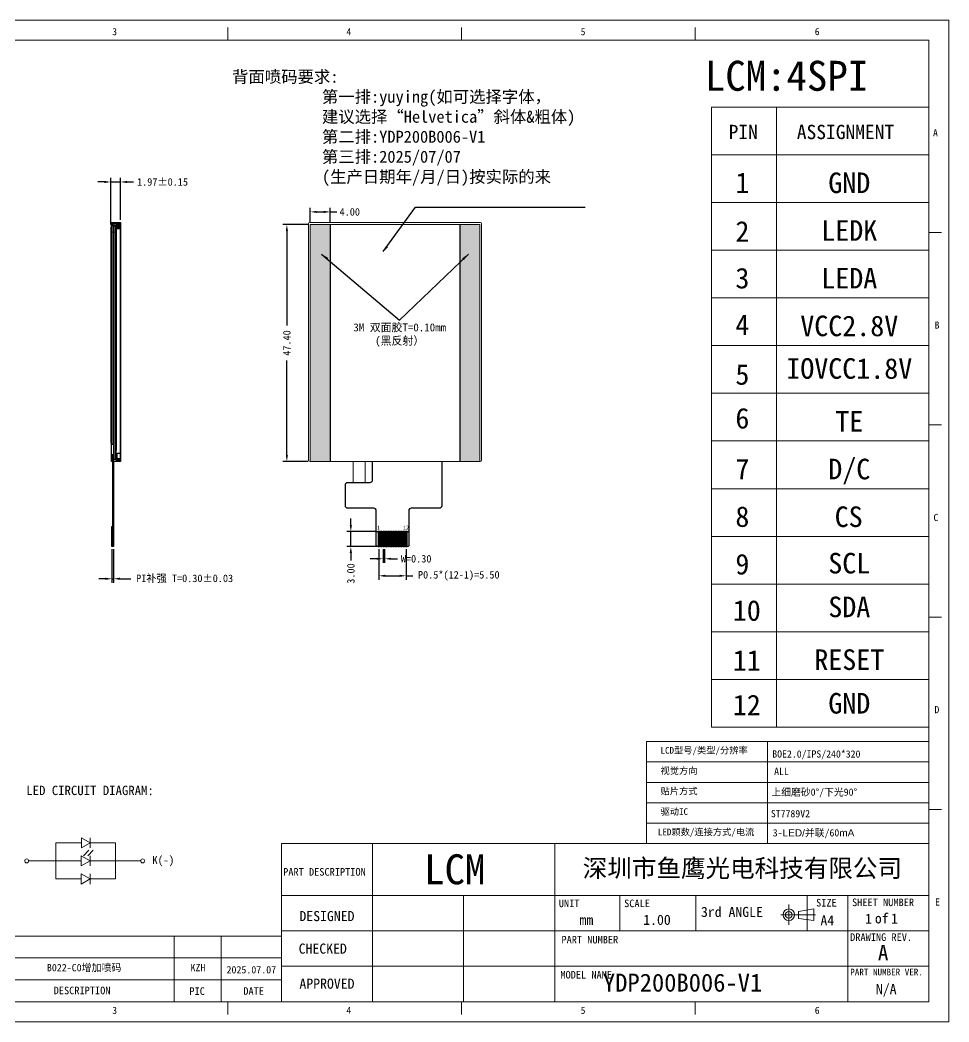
# Model space of a CAD drawing. Header units: millimetres. Extents: x 387 to 676, y -856 to -656.
# Drawn here: x 490 to 675.8, y -856.5 to -656.1 of the extents above; entities that cross this region are included whole.
import ezdxf
from ezdxf.enums import TextEntityAlignment as Align

# ---------------------------------------------------------------- set-up
doc = ezdxf.new("R2010")
doc.units = ezdxf.units.MM
doc.header["$PDMODE"] = 3
doc.layers.get('0').update_dxf_attribs({"lineweight": 9})
doc.layers.get('Defpoints').update_dxf_attribs({"lineweight": 9})
for name, color, linetype in [('$DDT_AUDIT_GENERATED_(593)_FixedEmptyName', 7, 'Continuous'), ('DIM（标注）', 3, 'Continuous'), ('OBJ-FRAME', 4, 'Continuous')]:
    doc.layers.add(name, color=color, linetype=linetype)
doc.layers.add('DIM', color=4, linetype='Continuous', lineweight=13)
doc.styles.add('C-E02$0$HZ', font='')
doc.styles.add('RD', font='ROMAND.shx')
doc.styles.add('romans', font='romans.shx')
doc.styles.add('宋', font='', dxfattribs={"height": 2})
doc.styles.add('宋体', font='')
doc.styles.add('黑体', font='')
doc.styles.get('C-E02$0$HZ').set_extended_font_data('NSimSun')
doc.styles.get('宋').set_extended_font_data('SimSun')
doc.styles.get('宋体').set_extended_font_data('FangSong_GB2312')
doc.styles.get('黑体').set_extended_font_data('楷体_GB2312')
doc.dimstyles.new('SH', dxfattribs={"dimscale": 1.4, "dimtxt": 2.5, "dimasz": 2.5, "dimexe": 1.25, "dimexo": 0.625, "dimtad": 0, "dimdec": 1, "dimzin": 0, "dimdsep": 46, "dimtxsty": 'RD', "dimcen": 2.5, "dimadec": 0, "dimazin": 0, "dimtfac": 0.6, "dimtdec": 4, "dimtmove": 0, "dimatfit": 3, "dimfxl": 0, "dimtolj": 1, "dimarcsym": 0})
doc.dimstyles.get("Standard").update_dxf_attribs({"dimtxt": 1.3, "dimasz": 1.3, "dimexe": 0.2, "dimexo": 0.2, "dimtad": 0, "dimzin": 1, "dimdsep": 46, "dimtxsty": 'romans', "dimcen": 0, "dimadec": 0, "dimazin": 0, "dimtfac": 1, "dimtofl": 0, "dimtmove": 0, "dimatfit": 3, "dimfxl": 0, "dimtolj": 1, "dimtzin": 0, "dimarcsym": 0})
doc.dimstyles.new('STANDARD 03', dxfattribs={"dimscale": 0, "dimtxt": 1.5, "dimasz": 1.3, "dimexe": 0.8, "dimexo": 0.5, "dimgap": 0.5, "dimtad": 0, "dimzin": 0, "dimdsep": 46, "dimtxsty": 'romans', "dimcen": 2, "dimadec": 0, "dimazin": 0, "dimtfac": 1, "dimtmove": 0, "dimatfit": 3, "dimfxl": 0, "dimtolj": 1, "dimtzin": 0, "dimarcsym": 0})
doc.dimstyles.new('STANDARD 03$0', dxfattribs={"dimscale": 0, "dimtxt": 1.5, "dimasz": 1.3, "dimexe": 0.8, "dimexo": 0.5, "dimgap": 0.5, "dimtad": 0, "dimzin": 0, "dimdsep": 46, "dimtxsty": 'romans', "dimcen": 1, "dimclrd": 256, "dimclre": 256, "dimclrt": 256, "dimadec": 0, "dimazin": 0, "dimtfac": 1, "dimtmove": 0, "dimatfit": 3, "dimfxl": 0, "dimtolj": 1, "dimtzin": 0, "dimlwd": -1, "dimarcsym": 0})
pattern_1 = [(45, (-4014.44409, -1624.73278), (0.084189901, 0.308696304), [0.396875, -0.079375, 0, -0.079375])]

# ---------------------------------------------------------------- blocks, each defined once
blk = doc.blocks.new('THIRD-PROJ_BL0')
at = {"linetype": 'Continuous'}
blk.add_line((257.13, 38.11), (257.13, 34.11), dxfattribs=at)
at = {"color": 7, "linetype": 'Continuous'}
for p, q in [((255.59, 36.06), (262.41, 36.06)), ((259.04, 36.73), (262.11, 37.22)), ((259.04, 36.73), (259.04, 35.31)), ((262.11, 37.22), (262.11, 34.94)), ((259.04, 35.31), (262.11, 34.94))]:
    blk.add_line(p, q, dxfattribs=at)
for centre, radius in [((257.13, 36.08), 1.14), ((257.13, 36.06), 0.67)]:
    blk.add_circle(centre, radius, dxfattribs=at)
blk = doc.blocks.new('*D4')
at = {"layer": 'Defpoints', "color": 0}
for p in [(510.13, -688.48), (510.13, -696.58), (508.16, -697.48)]:
    blk.add_point(p, dxfattribs=at)
at = {"layer": 'DIM（标注）'}
for p, q in [((506.86, -688.48), (505.56, -688.48)), ((508.16, -688.48), (510.13, -688.48)), ((511.43, -688.48), (512.73, -688.48))]:
    blk.add_line(p, q, dxfattribs=at)
at = {"layer": 'DIM（标注）', "lineweight": -2}
for p, q in [((508.16, -696.98), (508.16, -687.68)), ((510.13, -696.08), (510.13, -687.68))]:
    blk.add_line(p, q, dxfattribs=at)
at = {"layer": 'DIM（标注）'}
for points in [[(506.86, -688.26), (506.86, -688.7), (508.16, -688.48)], [(511.43, -688.26), (511.43, -688.7), (510.13, -688.48)]]:
    blk.add_solid(points, dxfattribs=at)
at = {"layer": 'DIM（标注）', "insert": (518.52, -688.48), "char_height": 1.5, "attachment_point": 5, "style": '宋体'}
blk.add_mtext('\\A1;1.97%%P0.15', dxfattribs=at)
blk = doc.blocks.new('*D5')
at = {"layer": 'Defpoints', "color": 0}
for p in [(508.41, -761.38), (508.71, -761.38), (508.71, -767.83)]:
    blk.add_point(p, dxfattribs=at)
at = {"layer": 'DIM（标注）', "lineweight": -2}
for p, q in [((508.41, -761.88), (508.41, -768.63)), ((508.71, -761.88), (508.71, -768.63))]:
    blk.add_line(p, q, dxfattribs=at)
at = {"layer": 'DIM（标注）'}
for p, q in [((507.11, -767.83), (505.81, -767.83)), ((508.41, -767.83), (508.71, -767.83)), ((510.01, -767.83), (512.16, -767.83))]:
    blk.add_line(p, q, dxfattribs=at)
for points in [[(507.11, -768.04), (507.11, -767.61), (508.41, -767.83)], [(510.01, -767.61), (510.01, -768.04), (508.71, -767.83)]]:
    blk.add_solid(points, dxfattribs=at)
at = {"layer": 'DIM（标注）', "color": 7, "insert": (522.94, -767.83), "char_height": 1.5, "attachment_point": 5, "style": '宋体'}
blk.add_mtext('\\A1;PI{\\fSimSun|b0|i0|c134|p2;补强} T=0.30%%P0.03', dxfattribs=at)
blk = doc.blocks.new('*U17')
at = {"layer": 'DIM（标注）', "color": 2}
blk.add_lwpolyline([(-0.15, -1.5), (0.15, -1.5), (0.15, 1.5), (-0.15, 1.5)], close=True, dxfattribs=at)
blk = doc.blocks.new('*U18')
at = {"layer": 'DIM（标注）', "color": 0, "linetype": 'ByBlock', "lineweight": -2}
for p in [(0, 0), (0.5, 0), (1, 0), (1.5, 0), (2, 0), (2.5, 0), (3, 0), (3.5, 0), (4, 0), (4.5, 0), (5, 0), (5.5, 0)]:
    blk.add_blockref('*U17', p, dxfattribs=at)
blk = doc.blocks.new('*D19')
at = {"layer": 'Defpoints', "color": 0}
for p in [(562.61, -761.38), (562.91, -761.38), (562.91, -763.83)]:
    blk.add_point(p, dxfattribs=at)
at = {"layer": 'DIM（标注）', "lineweight": -2}
for p, q in [((562.61, -761.88), (562.61, -764.63)), ((562.91, -761.88), (562.91, -764.63))]:
    blk.add_line(p, q, dxfattribs=at)
at = {"layer": 'DIM（标注）'}
for p, q in [((561.31, -763.83), (560.01, -763.83)), ((562.61, -763.83), (562.91, -763.83)), ((564.21, -763.83), (565.51, -763.83))]:
    blk.add_line(p, q, dxfattribs=at)
for points in [[(561.31, -764.04), (561.31, -763.61), (562.61, -763.83)], [(564.21, -763.61), (564.21, -764.04), (562.91, -763.83)]]:
    blk.add_solid(points, dxfattribs=at)
at = {"layer": 'DIM（标注）', "color": 7, "insert": (569.23, -763.83), "char_height": 1.5, "attachment_point": 5, "style": '宋体'}
blk.add_mtext('\\A1;W=0.30', dxfattribs=at)
blk = doc.blocks.new('*D20')
at = {"layer": 'Defpoints', "color": 0}
for p in [(561.76, -761.38), (567.26, -761.38), (567.26, -767.23)]:
    blk.add_point(p, dxfattribs=at)
at = {"layer": 'DIM（标注）', "lineweight": -2}
for p, q in [((561.76, -761.88), (561.76, -768.03)), ((567.26, -761.88), (567.26, -768.03))]:
    blk.add_line(p, q, dxfattribs=at)
at = {"layer": 'DIM（标注）'}
for p, q in [((563.06, -767.23), (565.96, -767.23)), ((567.26, -767.23), (568.56, -767.23))]:
    blk.add_line(p, q, dxfattribs=at)
for points in [[(563.06, -767.02), (563.06, -767.45), (561.76, -767.23)], [(565.96, -767.45), (565.96, -767.02), (567.26, -767.23)]]:
    blk.add_solid(points, dxfattribs=at)
at = {"layer": 'DIM（标注）', "color": 7, "insert": (577.75, -767.23), "char_height": 1.5, "attachment_point": 5, "style": '宋体'}
blk.add_mtext('\\A1;P0.5*(12-1)=5.50', dxfattribs=at)
blk = doc.blocks.new('*D21')
at = {"layer": 'Defpoints', "color": 0}
for p in [(556.17, -758.38), (561.76, -758.38), (561.76, -761.38)]:
    blk.add_point(p, dxfattribs=at)
at = {"layer": 'DIM（标注）'}
for p, q in [((556.17, -757.08), (556.17, -755.78)), ((556.17, -761.38), (556.17, -758.38)), ((556.17, -762.68), (556.17, -764.2))]:
    blk.add_line(p, q, dxfattribs=at)
at = {"layer": 'DIM（标注）', "lineweight": -2}
for p, q in [((561.26, -758.38), (555.37, -758.38)), ((561.26, -761.38), (555.37, -761.38))]:
    blk.add_line(p, q, dxfattribs=at)
at = {"layer": 'DIM（标注）'}
for points in [[(555.95, -757.08), (556.39, -757.08), (556.17, -758.38)], [(556.39, -762.68), (555.95, -762.68), (556.17, -761.38)]]:
    blk.add_solid(points, dxfattribs=at)
at = {"layer": 'DIM（标注）', "color": 7, "insert": (556.17, -766.77), "char_height": 1.5, "attachment_point": 5, "rotation": 90, "style": '宋体'}
blk.add_mtext('\\A1;3.00', dxfattribs=at)
blk = doc.blocks.new('zw$7249')
at = {"layer": 'DIM'}
h = blk.add_hatch(dxfattribs=at)
h.set_pattern_fill('ANSI36', color=2, scale=0.05, style=0)
h.set_pattern_definition(pattern_1)
h.paths.add_polyline_path([(1.7, -0.4), (1.8, -0.4), (1.8, 0), (0, 0), (0, -0.4), (1, -0.4), (1, -1.2), (1.7, -1.2)])
h = blk.add_hatch(dxfattribs=at)
h.set_pattern_fill('ANSI36', color=2, scale=0.05, style=0)
h.set_pattern_definition(pattern_1)
h.paths.add_polyline_path([(1.12, -47.8), (1.7, -47.8), (1.7, -47.2), (1.12, -47.2)])
at = {"layer": '$DDT_AUDIT_GENERATED_(593)_FixedEmptyName', "color": 7}
for p, q in [((0, -47.8), (0, 0)), ((1, -45.11), (1, -0.6))]:
    blk.add_line(p, q, dxfattribs=at)
at = {"layer": '$DDT_AUDIT_GENERATED_(593)_FixedEmptyName'}
for p, q in [((1.8, 0), (1.8, -47.8)), ((0, -0.6), (1, -0.6)), ((1.7, -0.4), (1.7, -47.8))]:
    blk.add_line(p, q, dxfattribs=at)
at = {"layer": '$DDT_AUDIT_GENERATED_(593)_FixedEmptyName', "color": 5}
blk.add_line((0.94, -45.11), (0.94, -0.6), dxfattribs=at)
for p, q in [((0, 0), (1.8, 0)), ((1.8, -0.4), (1.7, -0.4))]:
    blk.add_line(p, q)
at = {"color": 7}
for p, q in [((1, -1.2), (1.7, -1.2)), ((0.92, -47.8), (0.92, -46.16)), ((1.12, -46.1), (1.7, -46.1)), ((1.12, -47.8), (1.12, -46.1)), ((1.12, -47.2), (1.7, -47.2))]:
    blk.add_line(p, q, dxfattribs=at)
at = {"layer": 'DIM', "color": 7}
for p, q in [((0, -1.95), (0.94, -1.95)), ((0.92, -46.01), (1, -45.11)), ((0.92, -46.16), (0.92, -46.01)), ((0, -47.4), (0.92, -47.4)), ((0, -47.8), (1.8, -47.8))]:
    blk.add_line(p, q, dxfattribs=at)
blk = doc.blocks.new('*D37')
at = {"layer": 'Defpoints', "color": 0}
for p in [(552.06, -694.46), (548.06, -696.98), (552.06, -696.98)]:
    blk.add_point(p, dxfattribs=at)
at = {"layer": 'DIM（标注）', "lineweight": -2}
for p, q in [((548.06, -696.48), (548.06, -693.66)), ((552.06, -696.48), (552.06, -693.66))]:
    blk.add_line(p, q, dxfattribs=at)
at = {"layer": 'DIM（标注）'}
for p, q in [((549.36, -694.46), (550.76, -694.46)), ((552.06, -694.46), (553.36, -694.46))]:
    blk.add_line(p, q, dxfattribs=at)
for points in [[(549.36, -694.25), (549.36, -694.68), (548.06, -694.46)], [(550.76, -694.68), (550.76, -694.25), (552.06, -694.46)]]:
    blk.add_solid(points, dxfattribs=at)
at = {"layer": 'DIM（标注）', "insert": (555.96, -694.46), "char_height": 1.5, "attachment_point": 5, "style": '宋体'}
blk.add_mtext('\\A1;4.00', dxfattribs=at)
blk = doc.blocks.new('*D38')
at = {"layer": 'Defpoints', "color": 0}
for p in [(548.06, -696.98), (543.38, -744.38), (548.06, -744.38)]:
    blk.add_point(p, dxfattribs=at)
at = {"layer": 'DIM（标注）', "lineweight": -2}
for p, q in [((547.56, -696.98), (542.58, -696.98)), ((547.56, -744.38), (542.58, -744.38))]:
    blk.add_line(p, q, dxfattribs=at)
at = {"layer": 'DIM（标注）'}
for p, q in [((543.38, -698.28), (543.38, -717.18)), ((543.38, -743.08), (543.38, -724.18))]:
    blk.add_line(p, q, dxfattribs=at)
for points in [[(543.17, -698.28), (543.6, -698.28), (543.38, -696.98)], [(543.17, -743.08), (543.6, -743.08), (543.38, -744.38)]]:
    blk.add_solid(points, dxfattribs=at)
at = {"layer": 'DIM（标注）', "insert": (543.38, -720.68), "char_height": 1.5, "attachment_point": 5, "rotation": 90, "style": '宋体'}
blk.add_mtext('\\A1;47.40', dxfattribs=at)

msp = doc.modelspace()

# ---------------------------------------------------------------- hatches: boundary and pattern name
at = {"layer": 'DIM（标注）'}
h = msp.add_hatch(dxfattribs=at)
h.set_pattern_fill('ANSI36', color=3, scale=0.1)
h.paths.add_polyline_path([(548.106, -744.384), (551.406, -744.384), (552.059, -744.392), (552.059, -696.992), (548.106, -696.984)])
h.paths.add_polyline_path([(578.006, -744.384), (578.606, -744.384), (581.906, -744.384), (581.906, -696.984), (578.006, -696.984)])

# ---------------------------------------------------------------- linework, layer by layer
at = {"color": 7, "linetype": 'Continuous'}
for p, q in [((387.367, -656.096), (675.756, -656.096)), ((675.756, -656.096), (675.756, -856.451)), ((387.367, -856.451), (675.756, -856.451))]:
    msp.add_line(p, q, dxfattribs=at)
at = {"linetype": 'Continuous'}
for p, q in [((531.572, -660.144), (531.572, -657.614)), ((578.291, -660.144), (578.291, -657.614)), ((625.01, -660.144), (625.01, -657.614)), ((391.415, -660.144), (671.709, -660.144)), ((671.709, -660.144), (671.709, -852.403)), ((671.709, -698.596), (674.238, -698.596)), ((671.709, -737.048), (674.238, -737.048)), ((671.709, -775.499), (674.238, -775.499)), ((671.709, -813.951), (674.238, -813.951)), ((391.415, -852.403), (671.709, -852.403)), ((531.572, -852.403), (531.572, -854.933)), ((578.291, -852.403), (578.291, -854.933)), ((625.01, -852.403), (625.01, -854.933))]:
    msp.add_line(p, q, dxfattribs=at)
at = {"color": 7}
msp.add_line((582.006, -744.384), (548.006, -744.384), dxfattribs=at)
at = {"color": 30}
for p, q in [((556.606, -748.549), (556.606, -744.384)), ((556.606, -748.549), (556.606, -744.384)), ((559.006, -748.549), (559.006, -744.384))]:
    msp.add_line(p, q, dxfattribs=at)
at = {"color": 4, "linetype": 'Continuous'}
for p, q in [((671.709, -800.369), (615.299, -800.37)), ((615.299, -820.782), (615.299, -800.37)), ((639.445, -820.782), (639.445, -800.37)), ((671.709, -804.452), (615.299, -804.452)), ((671.709, -808.534), (615.299, -808.534)), ((671.709, -812.617), (615.299, -812.617)), ((671.709, -816.699), (615.299, -816.699)), ((671.709, -824.576), (671.709, -816.987)), ((542.288, -852.403), (542.288, -820.782)), ((671.709, -820.782), (542.288, -820.782)), ((560.502, -852.403), (560.502, -820.782)), ((596.93, -852.403), (596.93, -820.782)), ((615.299, -820.782), (615.299, -820.782)), ((671.709, -820.782), (615.299, -820.782)), ((596.93, -852.403), (596.93, -824.576)), ((671.709, -852.403), (671.709, -824.576)), ((596.93, -831.153), (542.288, -831.153)), ((578.716, -852.403), (578.716, -831.153)), ((671.709, -831.153), (596.93, -831.153)), ((609.983, -838.237), (609.983, -831.153)), ((625.162, -838.237), (625.162, -831.153)), ((647.423, -838.237), (647.423, -831.153)), ((655.518, -852.403), (655.518, -831.153)), ((542.288, -839.266), (471.117, -839.266)), ((520.836, -852.403), (520.836, -839.266)), ((530.246, -839.266), (530.246, -852.403)), ((596.93, -838.237), (542.288, -838.237)), ((671.709, -838.237), (596.93, -838.237)), ((542.288, -842.284), (542.288, -852.403)), ((542.288, -843.645), (471.117, -843.645)), ((596.93, -845.32), (542.288, -845.32)), ((671.709, -845.32), (596.93, -845.32)), ((542.288, -848.024), (471.117, -848.024)), ((542.288, -852.403), (455.443, -852.403)), ((596.93, -852.403), (542.288, -852.403)), ((671.709, -852.403), (596.93, -852.403))]:
    msp.add_line(p, q, dxfattribs=at)
at = {"color": 2, "lineweight": 13}
for p, q in [((502.324, -820.617), (497.168, -820.617)), ((497.168, -820.617), (497.168, -827.862)), ((504.08, -820.617), (502.324, -819.603)), ((502.324, -819.603), (502.324, -821.631)), ((504.08, -820.617), (502.324, -821.631)), ((503.987, -820.617), (509.142, -820.617)), ((504.08, -819.603), (504.08, -821.631)), ((509.142, -820.617), (509.142, -827.862)), ((504.034, -824.239), (502.277, -823.225)), ((502.277, -823.225), (502.277, -825.254)), ((504.034, -823.225), (504.034, -825.254)), ((497.168, -824.239), (491.754, -824.239)), ((502.277, -824.239), (497.168, -824.239)), ((504.034, -824.239), (502.277, -825.254)), ((504.034, -824.239), (509.142, -824.239)), ((509.142, -824.239), (514.159, -824.239)), ((504.034, -827.862), (502.277, -826.847)), ((502.277, -826.847), (502.277, -828.876)), ((504.034, -826.847), (504.034, -828.876)), ((502.277, -827.862), (497.168, -827.862)), ((504.034, -827.862), (502.277, -828.876)), ((504.034, -827.862), (509.142, -827.862))]:
    msp.add_line(p, q, dxfattribs=at)
for centre in [(491.357, -824.239), (514.556, -824.239)]:
    msp.add_circle(centre, 0.397)
at = {"color": 7}
for centre, start, end in [((548.006, -744.084), 180, 270), ((582.006, -744.084), 270, 0)]:
    msp.add_arc(centre, 0.3, start, end, dxfattribs=at)
at = {"layer": 'DIM', "color": 7}
for p, q in [((671.709, -660.144), (671.709, -769.853)), ((671.709, -660.144), (671.709, -769.853)), ((628.257, -673.489), (628.257, -797.509)), ((628.257, -673.489), (671.709, -673.489)), ((641.307, -673.489), (641.307, -797.509)), ((628.257, -683.029), (671.709, -683.029)), ((628.257, -692.569), (671.709, -692.569)), ((628.257, -702.109), (671.709, -702.109)), ((628.257, -711.649), (671.709, -711.649)), ((628.257, -721.189), (671.709, -721.189)), ((628.257, -721.189), (671.709, -721.189)), ((628.257, -730.729), (671.709, -730.729)), ((628.257, -740.269), (671.709, -740.269)), ((628.257, -749.809), (671.709, -749.809)), ((628.257, -759.349), (671.709, -759.349)), ((628.257, -768.889), (671.709, -768.889)), ((628.257, -778.429), (671.709, -778.429)), ((628.257, -787.969), (671.709, -787.969)), ((628.257, -797.509), (671.709, -797.509))]:
    msp.add_line(p, q, dxfattribs=at)
at = {"layer": 'DIM', "color": 7, "lineweight": 5}
msp.add_lwpolyline([(582.306, -744.084), (582.306, -696.884, 0.4142136), (582.006, -696.584), (548.006, -696.584, 0.4142136), (547.706, -696.884), (547.706, -744.084)], format="xyb", dxfattribs=at)
msp.add_lwpolyline([(581.956, -744.384), (581.956, -696.984), (548.056, -696.984), (548.056, -744.384)], dxfattribs=at)
at = {"layer": 'DIM（标注）', "color": 3}
for p, q in [((552.059, -696.984), (552.059, -744.4)), ((577.956, -696.984), (577.956, -744.384))]:
    msp.add_line(p, q, dxfattribs=at)
at = {"layer": 'DIM（标注）', "color": 30}
for p, q in [((508.581, -761.384), (508.581, -742.884)), ((508.711, -742.884), (508.711, -761.384)), ((508.411, -761.384), (508.411, -757.384)), ((508.411, -757.384), (508.581, -757.384)), ((561.256, -758.384), (567.756, -758.384)), ((508.711, -761.384), (508.411, -761.384))]:
    msp.add_line(p, q, dxfattribs=at)
at = {"layer": 'DIM（标注）', "color": 6}
for points in [[(508.161, -740.684), (508.311, -740.684), (508.311, -697.484), (508.161, -697.484)], [(509.111, -740.684), (509.261, -740.684), (509.261, -697.484), (509.111, -697.484)]]:
    msp.add_lwpolyline(points, close=True, dxfattribs=at)
at = {"layer": 'DIM（标注）', "color": 4}
for points in [[(508.311, -740.884), (508.711, -740.884), (508.711, -697.284), (508.311, -697.284)], [(508.711, -743.884), (509.111, -743.884), (509.111, -697.284), (508.711, -697.284)]]:
    msp.add_lwpolyline(points, close=True, dxfattribs=at)
at = {"layer": 'DIM（标注）', "color": 30}
msp.add_lwpolyline([(574.363, -744.384), (574.363, -753.217, -0.4142136), (573.863, -753.717), (568.256, -753.717, 0.4142136), (567.756, -754.217), (567.756, -761.184, -0.4142136), (567.556, -761.384), (561.456, -761.384, -0.4142136), (561.256, -761.184), (561.256, -754.217, 0.4142136), (560.756, -753.717), (555.585, -753.717, -0.4142136), (555.085, -753.217), (555.085, -749.049, -0.4142136), (555.585, -748.549), (560.008, -748.549, 0.4142136), (560.508, -748.049), (560.508, -744.682, 0.1612301), (560.409, -744.384)], format="xyb", dxfattribs=at)

# ---------------------------------------------------------------- block references
at = {"color": 4, "linetype": 'Continuous', "xscale": 1.011890880000294, "yscale": 1.011890880000294, "zscale": 1.011890880000294}
msp.add_blockref('THIRD-PROJ_BL0', (383.543, -871.515), dxfattribs=at)
at = {"layer": 'DIM（标注）', "color": 30}
for name, p in [('zw$7249', (508.326, -696.584)), ('*U18', (561.756, -759.884))]:
    msp.add_blockref(name, p, dxfattribs=at)

# ---------------------------------------------------------------- texts
at = {"color": 4, "linetype": 'Continuous', "style": '宋体'}
for s, height, p in [('3', 1.417, (508.471, -659.127)), ('4', 1.417, (555.289, -659.144)), ('5', 1.417, (602.118, -659.128)), ('6', 1.417, (648.93, -659.12)), ('A', 1.417, (672.571, -679.349)), ('B', 1.417, (672.889, -717.814)), ('C', 1.417, (672.66, -756.272)), ('D', 1.417, (672.864, -794.712)), ('PART DESCRIPTION', 1.51784, (542.636, -827.193)), ('UNIT', 1.5178, (597.751, -833.495)), ('SCALE', 1.5178, (610.805, -833.495)), ('3rd ANGLE', 2.0238, (626.174, -835.454)), ('SIZE', 1.5178, (649.196, -833.364)), ('SHEET NUMBER', 1.51784, (656.381, -833.29)), ('E', 1.417, (672.975, -833.17)), ('PART NUMBER', 1.51784, (598.28, -840.75)), ('DRAWING REV.', 1.51784, (655.998, -840.248)), ('MODEL NAME', 1.5178, (598.071, -847.767)), ('PART NUMBER VER.', 1.33431, (656.025, -847.138)), ('3', 1.417, (508.471, -854.836)), ('4', 1.417, (555.289, -854.82)), ('5', 1.417, (602.118, -854.836)), ('6', 1.417, (648.93, -854.844))]:
    msp.add_text(s, height=height, dxfattribs=at).set_placement(p)
at = {"color": 2, "lineweight": 13, "style": '宋体'}
msp.add_text('K(-)', height=1.6305, dxfattribs=at).set_placement((516.439, -824.893))
at = {"color": 4, "linetype": 'Continuous', "style": '宋体'}
for s, height, p in [('DESIGNED', 2.0238, (551.395, -836.287)), ('1.00', 2.0238, (617.382, -837.036)), ('A4', 2.0238, (651.437, -837.159)), ('1', 2.024, (659.68, -836.824)), ('of', 2.0238, (662.323, -836.745)), ('1', 2.024, (664.878, -836.786)), ('mm', 2.0238, (603.266, -837.036)), ('CHECKED', 2.0238, (550.557, -842.79)), ('DESCRIPTION', 1.51784, (502.436, -850.91)), ('APPROVED', 2.0238, (551.395, -849.808)), ('N/A', 2.0238, (663.214, -850.895)), ('DATE', 1.5178, (536.745, -851.023))]:
    msp.add_text(s, height=height, dxfattribs=at).set_placement(p, align=Align.CENTER)
at = {"color": 1, "linetype": 'Continuous', "style": '宋体'}
msp.add_text('A', height=3.074, dxfattribs=at).set_placement((662.598, -844.108), align=Align.CENTER)
at = {"color": 4, "linetype": 'Continuous', "style": '宋体'}
msp.add_text('PIC', height=1.5178, rotation=0.26479, dxfattribs=at).set_placement((525.445, -851.047), align=Align.CENTER)
at = {"insert": (565.94, -719.104), "char_height": 1.6, "width": 51.70534, "attachment_point": 5, "style": '宋体'}
msp.add_mtext('{\\fSimSun|b0|i0|c134|p2;3M 双面胶T=0.10mm\\P(黑反射）}', dxfattribs=at)
at = {"color": 2, "attachment_point": 1}
for s, insert, char_height, width, style in [('深圳市鱼鹰光电科技有限公司', (602.536, -823.896), 3.6, 70.81676, '黑体'), ('{\\C1;B022-C0增加喷码}', (495.403, -844.857), 1.45733, 26.28228, '宋'), ('{\\C1;KZH}', (524.111, -844.851), 1.4573, 10.72605, '宋'), ('{\\C1;2025.07.07}', (531.318, -845.281), 1.45733, 10.72605, '宋'), ('{\\F,hztxt;\\W4.05294; }YDP200B006-V1', (606.579, -846.786), 3.6, 38.90889, '宋体')]:
    msp.add_mtext(s, dxfattribs=dict(at, insert=insert, char_height=char_height, width=width, style=style))
at = {"layer": 'DIM', "color": 7, "style": '宋体'}
for s, height, p in [('PIN    ASSIGNMENT', 2.86199, (648.255, -678.481)), ('1', 4.114, (634.456, -688.64)), ('GND', 4.1144, (655.829, -688.64)), ('2', 4.114, (634.456, -698.364)), ('LEDK', 4.1144, (655.829, -698.18)), ('3', 4.114, (634.456, -707.705)), ('LEDA', 4.1144, (655.829, -707.72)), ('4', 4.114, (634.456, -717.046)), ('VCC2.8V', 4.1144, (655.829, -717.26)), ('5', 4.114, (634.456, -726.963)), ('IOVCC1.8V', 4.1144, (655.829, -725.778)), ('6', 4.114, (634.456, -735.727)), ('TE', 4.1144, (655.829, -736.339)), ('7', 4.114, (634.456, -745.905)), ('D/C', 4.1144, (655.829, -745.879)), ('CS', 4.1144, (655.707, -755.419)), ('8', 4.114, (634.456, -755.393)), ('9', 4.114, (634.456, -764.9)), ('SCL', 4.1144, (655.829, -764.709)), ('SDA', 4.1144, (655.829, -773.45)), ('10', 4.1144, (635.338, -774.168)), ('11', 4.1144, (635.338, -784.158)), ('RESET', 4.1144, (655.829, -784)), ('12', 4.1144, (635.338, -793.069)), ('GND', 4.1144, (655.829, -792.723))]:
    msp.add_text(s, height=height, dxfattribs=at).set_placement(p, align=Align.MIDDLE_CENTER)
at = {"layer": 'DIM（标注）', "color": 3, "attachment_point": 1, "style": '宋'}
for s, insert, char_height, width in [('{\\C1;LCM:4SPI}', (626.952, -664.244), 6, 16.11187), ('{\\fSimSun|b1|i0|c134|p2;\\C1;LCD型号/类型/分辨率}', (618.095, -801.473), 1.32, 18.03674), ('{\\fSimSun|b1|i0|c134|p2;\\C1;视觉方向}', (618.095, -805.556), 1.32, 18.03674), ('{\\fSimSun|b1|i0|c134|p2;\\C1;贴片方式}', (618.095, -809.638), 1.32, 18.03674), ('{\\fSimSun|b1|i0|c134|p2;\\C7;上细磨砂0°/下光90°}', (640.246, -809.768), 1.44, 27.56087), ('{\\fSimSun|b1|i0|c134|p2;\\C1;驱动IC}', (618.095, -813.72), 1.32, 18.03674), ('{\\fSimSun|b1|i0|c134|p2;\\C1;LED颗数/连接方式/电流}', (617.567, -817.803), 1.32, 19.61982), ('{\\C1;LCM}', (570.822, -822.926), 6, 16.11187)]:
    msp.add_mtext(s, dxfattribs=dict(at, insert=insert, char_height=char_height, width=width))
at = {"layer": 'DIM（标注）', "color": 30, "insert": (532.429, -666.226), "char_height": 2.4, "width": 272.19162, "attachment_point": 1}
msp.add_mtext('{\\fFangSong|b0|i0|c134|p49;背面喷码要求: \\P           第一排:yuying(如可选择字体，\\P           建议选择“Helvetica”斜体&粗体)\\P           第二排:YDP200B006-V1 \\P           第三排:2025/07/07\\P           (生产日期年/月/日)按实际的来}', dxfattribs=at)
at = {"layer": 'DIM（标注）', "color": 30, "char_height": 0.8, "width": 2.06072, "attachment_point": 1, "style": '宋'}
for s, insert in [('1', (561.396, -757.202)), ('12', (566.567, -757.202))]:
    msp.add_mtext(s, dxfattribs=dict(at, insert=insert))
at = {"layer": 'DIM（标注）', "color": 7, "char_height": 1.44, "width": 17.99992, "attachment_point": 1, "style": '宋'}
for s, insert in [('ALL', (640.8, -805.617)), ('3-{\\fArial|b0|i0|c0|p32;LED/}并联/60{\\fArial|b0|i0|c0|p32;mA}', (640.529, -817.908))]:
    msp.add_mtext(s, dxfattribs=dict(at, insert=insert))
at = {"layer": 'DIM（标注）', "color": 7, "style": '宋'}
for tag, p in [('BOE2.0/IPS/240*320', (640.429, -803.582)), ('ST7789V2', (640.144, -815.513))]:
    msp.add_attdef(tag, p, '', height=1.44, dxfattribs=at)
at = {"layer": 'OBJ-FRAME', "style": 'C-E02$0$HZ'}
msp.add_text('LED CIRCUIT DIAGRAM:', height=1.87381, dxfattribs=at).set_placement((491.287, -811.084))

# ---------------------------------------------------------------- dimensions: what is measured, and where the dimension line sits
at = {"layer": 'DIM（标注）', "color": 30}
for base, p1, p2, text, override, picture, middle in [((510.126108638, -688.480293184), (508.161108638, -697.484092966), (510.126108638, -696.584092966), '<>%%P0.15', {"dimscale": 1, "dimtxsty": '宋体', "dimfxl": 1.25}, '*D4', (518.518965781, -688.480293184)), ((562.906, -763.826), (562.606, -761.384), (562.906, -761.384), 'W=<>', {"dimscale": 1, "dimtxsty": '宋体', "dimclrt": 7, "dimfxl": 1.25}, '*D19', (569.233, -763.826)), ((567.256, -767.235), (561.756, -761.384), (567.256, -761.384), 'P0.5*(12-1)=<>', {"dimscale": 1, "dimtxsty": '宋体', "dimclrt": 7, "dimfxl": 1.25}, '*D20', (577.752, -767.235))]:
    dim = msp.add_linear_dim(base=base, p1=p1, p2=p2, text=text, dimstyle='STANDARD 03$0', override=override, dxfattribs=at)
    dim.commit()
    dim.dimension.update_dxf_attribs({"geometry": picture, "text_midpoint": middle})
dim = msp.add_linear_dim(base=(552.059, -694.462), p1=(548.056, -696.984), p2=(552.059, -696.984), dimstyle='STANDARD 03$0', override={"dimscale": 1, "dimtxsty": '宋体'}, dxfattribs=at)
dim.commit()
dim.dimension.update_dxf_attribs({"geometry": '*D37', "text_midpoint": (555.959, -694.462)})
dim = msp.add_linear_dim(base=(543.384, -744.384), p1=(548.056, -696.984), p2=(548.056, -744.384), angle=90, dimstyle='STANDARD 03$0', override={"dimscale": 1, "dimtxsty": '宋体'}, dxfattribs=at)
dim.commit()
dim.dimension.update_dxf_attribs({"geometry": '*D38', "text_midpoint": (543.384, -720.684)})
dim = msp.add_linear_dim(base=(556.171, -758.384), p1=(561.756, -761.384), p2=(561.756, -758.384), angle=90, dimstyle='STANDARD 03$0', override={"dimscale": 1, "dimtxsty": '宋体', "dimclrt": 7, "dimfxl": 1.25}, dxfattribs=at)
dim.commit()
dim.dimension.update_dxf_attribs({"geometry": '*D21', "text_midpoint": (556.171, -766.77), "dimtype": 160})
dim = msp.add_linear_dim(base=(508.711, -767.826), p1=(508.411, -761.384), p2=(508.711, -761.384), text='PI{\\fSimSun|b0|i0|c134|p2;补强} T=<>%%P0.03', dimstyle='STANDARD 03$0', override={"dimscale": 1, "dimtxsty": '宋体', "dimclrt": 7, "dimfxl": 1.25}, dxfattribs=at)
dim.commit()
dim.dimension.update_dxf_attribs({"geometry": '*D5', "text_midpoint": (522.944, -767.826), "dimtype": 160})

# ---------------------------------------------------------------- leaders
for points in [[(550.333, -702.882), (565.878, -716.117)], [(579.68, -702.882), (565.878, -716.117)]]:
    msp.add_leader(points, dimstyle='Standard', override={"dimasz": 1.5, "dimexe": 0.3, "dimexo": 0.5, "dimgap": 0.625, "dimtad": 0, "dimtih": 0, "dimtoh": 0, "dimzin": 0, "dimcen": 1, "dimclrd": 3, "dimclre": 3, "dimclrt": 6, "dimadec": 2, "dimtp": 0, "dimtm": 0, "dimtzin": 0})
at = {"color": 2, "lineweight": 13}
for points in [[(503.812, -822.12), (502.712, -823.219)], [(504.664, -822.13), (503.565, -823.229)]]:
    msp.add_leader(points, dimstyle='SH', override={"dimscale": 0.25, "dimasz": 1.5, "dimtoh": 1, "dimtxsty": '宋体'}, dxfattribs=at)
at = {"layer": 'DIM（标注）', "color": 30}
msp.add_leader([(562.666, -702.414), (569.097, -693.543), (602.999, -693.543)], dimstyle='STANDARD 03', override={"dimscale": 1, "dimtxsty": '宋体'}, dxfattribs=at)

doc.saveas('drawing.dxf')
